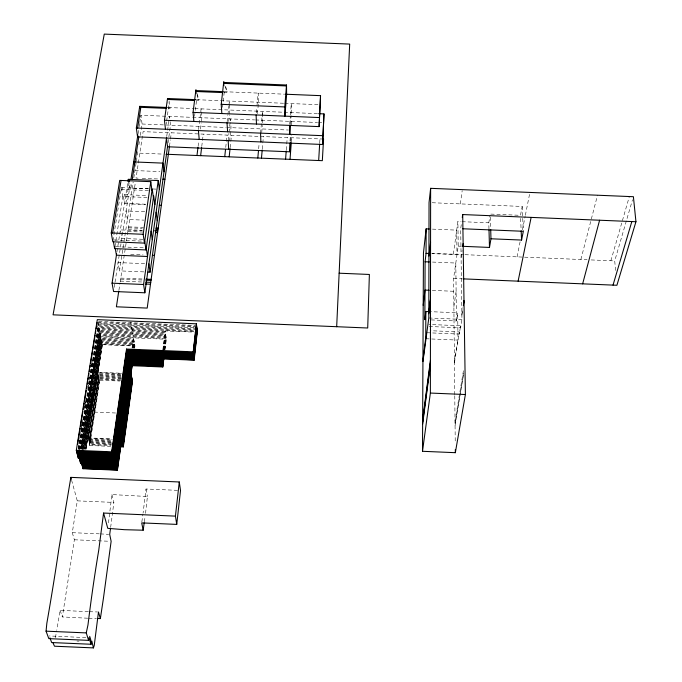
<?xml version="1.0" encoding="UTF-8"?>
<svg xmlns="http://www.w3.org/2000/svg" width="682" height="682" viewBox="0 0 682 682"><rect width="100%" height="100%" fill="white"/><g stroke="black" fill="none" stroke-linecap="round" stroke-linejoin="round"><path stroke-width="0.51" stroke-dasharray="3.41 2.56" d="M319.713 143.032L319.952 138.915M290.711 141.498L291.171 135.309M291.333 141.865L291.632 137.747M286.295 149.904L287.241 137.568M289.705 124.363L290.336 116.042M290.413 115.011L291.282 103.57L291.223 114.636M290.515 123.971L291.137 115.676M289.995 141.063L290.379 135.897M291.231 124.525L291.47 121.422L291.495 124.329M262.289 148.923L263.388 136.588M258.657 148.77L259.117 143.629M260.558 133.135L262.536 111.379L262.459 124.38M261.718 132.64L262.365 125.411M257.446 113.655L258.512 102.232L258.171 93.102L256.901 106.631M256.313 112.88L256.799 107.679M229.578 141.046L231.01 127.662L230.712 122.803M230.166 147.593L230.712 142.461M230.814 141.438L231.471 135.275M225.742 147.414L227.08 135.096M228.709 121.43L229.382 115.215M229.493 114.184L229.578 104.039M228.146 140.594L228.922 133.374M229.033 132.334L230.473 118.924L230.652 121.831M227.132 121.788L227.814 115.565M227.924 114.525L228.828 106.23M228.939 105.19L229.391 101.038L229.51 103.042M145.539 513.341L147.423 496.522L111.933 494.561L108.199 525.251M177.508 490.332L146.016 489.003L143.109 512.907M222.537 107.313L224.284 91.712M201.753 146.425L203.236 134.115M198.556 129.546L201.113 108.864L201.863 117.747L201.352 121.873M198.112 146.28L198.743 141.148M200.465 129.094L201.224 122.905M111.933 494.561L113.877 502.421L110.663 527.28M163.944 349.747L165.777 335.322L99.947 332.56L81.499 448.909M164.183 349.499L165.888 336.115L100.109 333.353L81.687 449.651M164.43 349.252L165.99 336.899L100.271 334.146L82.036 449.344M164.541 350.037L166.101 337.692L100.433 334.93L82.386 449.037M164.78 349.789L166.212 338.477L100.595 335.723L82.573 449.77M165.018 349.508L166.314 339.235L165.163 330.915L194.174 332.134M194.541 116.29L196.51 100.731M162.853 349.934L165.163 330.915M163.1 349.695L165.334 332.151L99.299 329.38L80.254 449.08M163.339 349.448L165.445 332.944L99.461 330.182L80.604 448.773M163.586 349.201L165.555 333.737L99.623 330.975L80.791 449.515M163.697 349.994L165.666 334.53L99.785 331.767L81.149 449.216M168.053 142.777L170.491 125.181L169.954 120.313M169.486 146.229L170.347 139.981M170.483 139L171.335 132.802M166.758 136.144L169.52 116.417L169.844 119.341M144.354 521.781L145.095 516.504M453.359 254.207L457.903 221.522L460.989 221.65M460.35 203.901L462.191 190.653M132.027 348.127L133.493 337.854M132.317 347.905L133.629 338.664L100.919 337.292L83.272 449.165M132.598 347.658L133.766 339.448L101.081 338.076L83.622 448.858M132.879 347.411L133.902 340.233L101.234 338.86L83.801 449.591M133.016 348.195L134.03 341.017L101.396 339.645L84.15 449.285M133.297 347.939L134.166 341.793L101.558 340.429L84.491 448.969M133.578 347.692L134.303 342.569L101.72 341.205L84.679 449.702M133.851 347.445L134.431 343.353L101.874 341.98L85.02 449.395M133.987 348.221L134.567 344.129L102.036 342.756L85.361 449.088M134.269 347.973L134.704 344.904L102.198 343.532L85.582 449.54M134.542 347.718L134.831 345.672L102.351 344.308L85.932 449.208M134.61 348.093L134.9 346.047L130.782 322.109M166.203 124.056L166.493 121.993M166.638 120.961L168.531 107.526L167.977 102.513M141.847 521.892L142.973 513.904M454.766 394.708L453.598 278.469L458.21 246.134L457.903 221.522M461.271 224.651L460.691 228.683L461.944 319.372L460.623 327.803L428.825 326.473M87.697 618.216L62.369 616.946L74.355 539.777L72.292 532.676L77.288 500.861L71.627 480.298M453.88 306.61L456.113 291.385L431.203 290.344M461.092 257.455L462.115 250.482M431.177 319.909L456.446 320.966L457.682 312.808L431.143 311.7M143.774 271.888L119.512 270.873L122.905 248.836M123.058 247.788L133.178 182M133.817 177.84L134.456 173.68M134.618 172.64L135.411 167.457M135.573 166.425L136.212 162.282M136.366 161.25L137.167 156.076M137.321 155.044L137.96 150.91M138.915 144.703L139.392 141.6M140.347 135.394L142.095 124.013L140.918 115.241L191.591 117.321M118.915 290.268L120.015 283.039M120.168 281.998L135.403 182.222M125.863 203.406L129.111 182.52M110.706 446.378L89.7 445.482L99.819 380.206L98.114 372.27L102.428 344.683L97.952 322.791M114.226 287.327L114.874 283.166M115.036 282.126L120.356 247.788M120.467 247.089L130.441 182.793M138.045 133.783L139 127.602M139.145 126.656L139.64 123.485M139.793 122.504L140.441 118.336M140.594 117.321L140.918 115.241M130.918 188.079L131.728 182.853M454.434 361.801L457.989 338.963M461.867 314.001L462.848 307.727M454.442 362.926L459.276 331.921L430.947 330.736M461.885 315.152L462.865 308.886M124.184 196.552L124.474 194.66M86.094 449.08L87.85 437.861L112.215 438.893M116.954 251.828L127.815 182.426M426.744 332.714L459.301 334.078L460.597 325.774L428.825 324.444M79.538 449.685L98.975 327.786L194.089 331.776M112.965 240.755L121.43 187.618L147.985 188.718M79.896 449.378L99.137 328.579L165.223 331.358M122.487 189.451L122.769 187.669M82.923 449.472L100.757 336.507L166.314 339.235M114.934 246.62L123.152 194.6L147.372 195.606M80.919 429.472L81.252 427.375M81.422 426.327L81.925 423.181M84.449 407.452L84.781 405.355M84.952 404.307L85.455 401.161M91.149 365.637L91.482 363.557M78.251 448.048L78.754 444.903M78.924 443.854L79.598 439.66M79.768 438.611L80.433 434.417M80.604 433.368L82.113 423.94M82.283 422.891L82.948 418.697M84.466 409.268L85.634 401.928M85.804 400.88L86.307 397.742M87.816 388.305L88.319 385.16M88.49 384.111L88.992 380.991M89.154 379.951L89.657 376.831M90.322 372.67L91.652 364.341M91.823 363.301L92.317 360.181M97.151 330.011L97.483 327.931M97.645 326.891L98.148 323.771L194.702 327.812M78.447 448.79L98.31 324.572L194.796 328.613M78.635 449.54L98.481 325.374L194.882 329.423M78.993 449.242L98.643 326.184L193.918 330.173M79.351 448.935L98.805 326.985L194.003 330.975M88.379 611.686L60.118 610.322L56.862 629.614M455.03 421.195L463.683 369.15M455.047 423.437L463.717 371.451M488.968 228.964L488.798 222.809L490.094 215.043M455.073 425.534L463.751 373.617M55.413 637.679L56.683 630.62M432.175 202.733L522.199 206.458L520.477 215.324L490.256 214.071M517.101 256.858L520.196 241.266M522.463 229.834L525.149 216.33M525.362 215.29L529.905 192.426M580.868 259.51L597.509 195.222M610.884 260.754L629.333 196.535M615.573 270.447L614.721 260.916L632.504 199.758M85.847 637.61L49.24 635.948M89.393 611.711L97.466 611.95M88.754 618.25L96.145 618.463M77.288 500.861L113.877 502.421M72.292 532.676L99.257 533.836M74.355 539.777L110.117 541.303M223.884 91.695L284.599 94.184M223.781 92.633L226.901 92.761L227.106 90.885L225.12 85.25M196.638 99.7L283.942 103.272M284.744 103.306L318.315 104.678M196.28 100.621L198.343 100.706L198.573 98.839L196.834 92.684M168.301 107.517L193.944 108.566M194.762 108.6L317.633 113.638M192.639 117.364L254.659 119.913M255.477 119.947L317.531 122.496M318.579 122.538L321.733 122.666M142.095 124.013L225.699 127.449M226.765 127.491L288.367 130.023M323.575 139.06L143.118 131.643L136.033 178.07L138.096 178.155M139.836 153.16L162.896 154.106M134.934 170.56L159.878 171.591M142.223 178.326L158.744 179.008M148.727 188.812L129.631 188.019L128.6 181.259M152.973 188.991L156.152 189.119M121.149 189.4L148.795 190.542M147.09 197.499L122.854 196.493L121.43 187.618M145.436 204.216L124.542 203.347L123.152 194.6M132.069 204.029L145.667 204.591M462.021 221.693L488.798 222.809M144.72 211.744L126.068 210.968L127.415 219.451L143.876 220.133M432.456 229.126L456.701 230.132L456.991 254.65L432.235 253.627M128.591 226.833L143.408 227.447M128.438 227.822L142.206 228.393M128.156 229.689L141.933 230.26M142.623 230.823L120.39 229.902L120.705 231.795M127.892 231.437L142.734 232.059M458.21 246.134L461.339 246.262M142.828 239.297L121.814 238.419L120.859 232.741M114.15 239.97L142.615 241.147M431.706 253.303L463.982 254.65M465.047 254.693L523.478 257.123M524.535 257.165L587.083 259.765M591.217 259.936L614.721 260.916M115.983 246.671L144.192 247.839M432.499 262.067L455.798 263.039L456.446 320.966M130.646 254.369L143.067 254.88M144.652 263.678L118.063 262.57L119.512 270.873M453.598 278.469L462.064 278.827M120.765 278.094L142.777 279.006M120.612 279.134L143.672 280.097M120.313 281.095L142.35 282.016M428.808 317.983L461.944 319.372M98.694 321.384L195.504 325.442M97.816 322.151L195.589 326.252M97.986 322.961L194.617 327.01M425.747 338.741L457.997 340.096L457.682 312.808M102.428 344.683L134.9 346.047M98.114 372.27L121.456 373.25M121.532 373.642L98.199 372.662L87.944 438.236L112.291 439.276M120.612 374.358L98.361 373.421L88.114 438.969L111.396 439.958M120.765 375.117L98.523 374.179L88.293 439.694L111.55 440.683M120.91 375.876L98.685 374.938L88.472 440.427L111.712 441.407M121.055 376.635L98.847 375.697L88.643 441.152L111.865 442.141M121.2 377.385L99.009 376.447L88.822 441.876L112.019 442.857M121.345 378.143L99.171 377.206L89.001 442.601L112.18 443.581M121.481 378.894L99.333 377.956L89.171 443.326L111.285 444.263M120.578 379.601L99.495 378.715L89.351 444.042L111.439 444.979M120.723 380.351L99.657 379.465L89.521 444.766L110.544 445.661M99.819 380.206L119.81 381.05M115.556 412.994L94.875 412.124L88.762 385.296M76.964 641.063L79.044 641.157M100.297 533.895L108.66 534.347M168.403 108.464L170.048 108.66L169.017 100.561M225.017 86.188L227.004 91.823M60.118 610.322L62.369 616.946M197.004 94.645L198.462 99.768M87.85 437.861L89.7 445.482M146.016 489.003L147.423 496.522M522.199 206.458L523.324 231.283M520.613 218.411L521.116 229.749M490.349 217.157L490.673 228.487M460.597 325.774L460.623 327.803M459.276 331.921L459.301 334.078M454.775 395.773L455.235 442.243"/><path stroke-width="1.02" d="M635.948 221.727L462.703 214.557L465.388 394.528L455.346 452.686L422.499 451.296L430.368 393.054L430.632 188.326L633.399 196.706L635.948 221.727L616.903 285.272L463.121 278.87M429.293 228.999L426.131 228.862L426.045 253.363L425.091 261.76L424.86 319.645L425.841 311.478L429.021 311.606M425.747 338.741L425.841 311.478M422.499 451.296L423.454 252.962L426.131 228.862M195.845 99.666L167.533 98.506L164.439 120.262L319.099 126.613L320.54 95.651L285.656 94.227M320.54 95.651L319.099 126.613M167.243 107.475L139.725 106.349L136.332 128.028L137.559 136.869L322.586 144.482L323.984 113.903L318.69 113.681M323.984 113.903L322.586 144.482M336.678 326.712L349.687 44.091L104.269 34.1L53.06 314.828L367.709 328.008L369.38 274.462L339.142 273.201M323.575 139.06L322.33 160.679L166.041 154.234M318.673 160.526L319.653 144.055M166.493 138.062L167.499 146.766L289.944 151.805L290.634 142.521M290.029 159.349L291.257 142.888M285.588 159.162L286.218 150.935M290.438 125.002L289.731 134.328L289.628 125.403M286.508 85.003L286.636 94.261L284.914 116.145L284.769 106.938L286.508 85.003L223.687 82.437L223.892 85.531M49.931 637.832L51.67 642.555L91.021 644.26L88.967 637.661L88.583 640.355L48.814 638.633L46.052 631.165L46.853 623.195A1127.167 238.427 -72.1 0 0 58.925 548.456L70.86 477.366L179.281 481.978L180.525 490.477L176.74 524.39L141.703 522.889L143.177 530.212L124.388 529.684L107.782 528.345L103.57 513.052L175.427 516.121L176.74 524.39M261.47 158.173L262.203 149.946M257.813 158.019L258.469 150.824M179.281 481.978L175.427 516.121M229.186 156.834L230.056 148.625M224.745 156.655L225.52 149.469M430.632 188.326L429.046 202.605L428.808 317.983L422.934 361.605M129.546 365.586L162.802 366.984L161.608 358.792L194.157 360.164L193.211 351.835L196.382 323.814L97.313 319.662L76.299 450.325L78.328 458.168L113.391 459.651L113.715 457.349L115.394 465.047L80.681 463.572L79.189 457.793M221.838 113.562L221.215 104.337L223.798 81.49M196.476 324.675L193.304 352.696L126.707 349.892L111.848 452.626L76.503 451.126M196.561 325.485L193.398 353.489L126.852 350.693L112.01 453.377L76.699 451.876M196.646 326.294L193.492 354.282L126.997 351.486L112.172 454.127L76.896 452.626M196.731 327.096L193.577 355.075L127.142 352.287L112.342 454.868L77.092 453.377L77.398 451.467M196.817 327.906L193.671 355.868L127.287 353.08L112.504 455.619L77.279 454.118M196.902 328.707L193.756 356.66L127.423 353.873L112.666 456.36L77.475 454.868M196.996 329.508L193.85 357.453L127.568 354.666L112.828 457.102L77.671 455.61M197.081 330.31L193.935 358.238L127.713 355.45L112.99 457.844L77.859 456.352L78.166 454.451M197.166 331.111L194.029 359.022L127.858 356.243L113.152 458.585L78.055 457.093M194.157 360.164L197.251 331.904M423.207 305.331L424.98 290.089L429.131 290.259M428.935 256.125L430.564 242.153M200.636 155.667L201.625 147.457M196.979 155.513L197.993 147.303M422.934 360.48L425.747 337.607M428.816 312.62L430.487 299.014M428.816 313.771L430.487 300.174M162.896 357.982L162.239 363.139L128.847 361.733L114.61 461.433L79.751 459.949L80.007 458.321M163.007 358.766L162.359 363.915L128.992 362.509L114.772 462.166L79.939 460.682L80.195 459.054M163.254 358.519L162.469 364.691L129.128 363.284L114.926 462.89L80.126 461.416M163.492 358.263L162.58 365.467L129.273 364.06L115.088 463.624L80.314 462.149M163.74 358.016L162.7 366.243L129.41 364.836L115.241 464.348L80.502 462.873L80.757 461.245M162.802 366.984L163.842 358.766M193.884 121.473L193.049 112.377L195.956 89.615M162.043 357.948L161.779 360.011L128.284 358.604L113.971 458.492M162.163 358.732L161.898 360.795L128.421 359.388L114.124 459.233M162.41 358.485L162.009 361.579L128.566 360.173L114.286 459.966L79.368 458.483M162.648 358.238L162.128 362.355L128.71 360.948L114.448 460.7L79.564 459.216M422.652 419.831L430.41 360.411M422.644 422.064L430.402 362.73M422.635 424.161L430.402 364.904M103.57 513.052L98.754 550.161A1108.335 425.994 82.3 0 0 87.969 624.968L86.256 632.905L88.583 640.355M110.527 528.294L109.708 534.407L111.132 541.355L103.425 598.319L100.365 618.583L97.202 618.489M148.003 272.067L150.108 272.152L167.619 145.88M169.503 146.127L147.201 308.085L116.392 306.798L118.762 291.24M122.274 441.859L131.49 376.319M122.419 442.584L131.626 377.078M122.564 443.309L131.762 377.828M131.899 378.587L122.717 444.033L120.612 443.939M132.035 379.337L122.862 444.749L120.757 444.664M132.172 380.087L123.007 445.474L119.853 445.337M132.308 380.837L123.161 446.19L120.006 446.062M120.151 446.778L123.306 446.915L132.436 381.588L126.554 349.039L193.211 351.835M116.631 253.917L112.053 283.166L113.579 291.487L144.857 292.791L166.613 137.176M143.177 530.212L144.209 522.83M115.744 462.609L115.394 465.047L129.836 363.532M113.434 241.854L114.619 248.615L145.999 249.927L153.689 195.862L154.848 204.609M115.906 463.359L129.981 364.333M116.068 464.084L130.117 365.109M116.221 464.809L130.407 364.853M130.543 365.62L116.383 465.533L81.823 464.067M130.825 365.364L116.537 466.249L82.011 464.783L82.207 463.496M131.115 365.109L116.69 466.974L82.19 465.508M131.396 364.853L116.852 467.69L82.377 466.224L82.582 464.936M131.532 365.62L117.006 468.415L82.565 466.948L82.761 465.661M131.814 365.364L117.159 469.131L82.744 467.664M132.095 365.109L117.313 469.847L82.931 468.381M81.559 463.035L83.016 468.73L117.389 470.188L121.746 439.302L123.306 446.915M131.004 373.651L132.155 365.475M144.857 292.791L143.578 284.479L158.233 180.568L128.301 179.332L127.977 181.421M121.822 439.677L131.072 374.043M121.976 440.402L131.217 374.802M122.121 441.135L131.353 375.56M151.984 190.679L150.782 181.668L119.708 180.389L111.251 232.971L112.803 241.803L144.456 243.116L152.239 188.888L153.416 197.763M113.809 457.758L128.139 357.82L161.668 359.226M462.277 217.584L462.703 214.557M113.391 459.651L111.669 451.825L126.554 349.039M144.456 243.116L143.16 234.293L150.782 181.668M462.694 246.492L463.138 243.5M129.282 181.472L129.606 179.383M137.594 128.08L140.833 107.33L166.28 108.37M130.927 179.673L137.858 134.951M132.206 179.724L138.821 136.92M463.496 303.55L463.982 300.412M463.351 305.749L463.999 301.572M83.016 468.73L83.221 467.443M78.328 458.168L78.575 456.625M114.619 248.615L114.951 246.534M77.654 443.991L80.186 428.236M80.519 426.139L82.88 411.434M83.221 409.336L83.562 407.239M83.895 405.134L84.236 403.036M84.568 400.939L86.256 390.436M86.597 388.331L86.929 386.234M87.27 384.137L87.603 382.031M87.944 379.942L88.276 377.854M88.609 375.773L88.95 373.685M89.282 371.605L89.615 369.516M89.956 367.436L90.288 365.347M90.621 363.267L92.462 351.801M92.795 349.713L95.139 335.126M95.48 333.038L95.812 330.949M96.145 328.869L96.486 326.78M96.818 324.7L97.151 322.612M112.632 233.031L121.055 180.44M462.379 246.304L489.488 247.43L490.972 238.785L490.708 229.519M490.972 238.785L521.568 240.055L523.324 231.283L462.814 228.768M518.107 281.163L531.133 217.388M582.641 283.848L599.597 220.226M613.024 285.11L631.83 221.556M52.804 642.453L54.492 646.212L93.425 647.9L94.244 645.453L98.472 611.976L100.365 618.583M168.795 98.558L167.405 99.444L194.217 100.535M86.256 632.905L46.052 631.165M223.585 83.374L286.431 85.949M223.304 91.669L195.836 90.553L196.101 93.596M195.717 91.49L222.741 92.59M221.215 104.337L284.769 106.938M193.049 112.377L319.219 117.551M136.332 128.028L322.722 135.684M162.87 179.178L164.933 179.264M159.273 205.154L161.361 205.239M156.101 227.976L158.215 228.061M155.965 228.964L158.088 229.05M154.644 230.789L157.823 230.917M155.462 232.588L157.585 232.673M111.251 232.971L143.16 234.293M426.045 253.363L429.14 253.491M425.091 261.76L429.328 261.939M152.393 255.273L154.464 255.358M145.914 279.143L151.157 279.356M145.769 280.183L151.012 280.396M145.496 282.152L150.739 282.365M145.24 283.993L150.492 284.215M112.053 283.166L143.578 284.479M194.114 359.815L127.994 357.027L113.314 459.327L78.242 457.835M430.368 393.054L465.388 394.528M76.299 450.325L111.669 451.825M84.474 457.972L89.768 458.193M100.365 458.645L105.659 458.867M83.733 463.428L93.161 463.828M99.453 464.092L109.938 464.544M89.692 636.332L90.715 639.648L91.021 644.26L91.814 641.054L93.425 647.9M70.86 477.366L71.371 479.318M82.445 464.416L82.965 466.428M112.368 447.034L117.389 470.188M112.556 445.73L117.568 468.901M121.839 381.588L127.977 413.522M115.267 248.529L116.434 255.187L147.525 256.483L146.28 247.924M128.301 179.332L128.6 181.259M144.729 241.24L145.999 249.927M148.906 263.857L150.108 272.152M133.953 163.842L133.681 161.924L162.989 163.126L164.03 171.762M151.097 231.172L152.282 239.689M139.725 106.349L139.989 108.319M156.127 212.213L157.244 220.687M158.233 180.568L159.332 189.246M164.439 120.262L165.47 129.222M196.382 323.814L197.286 332.262M198.428 130.577L199.204 139.401M227.021 122.828L227.592 131.779M228.146 140.594L228.7 149.281M521.159 230.78L521.568 240.055M256.117 114.968L256.475 124.039M260.558 133.135L260.882 141.941M489.003 229.987L489.488 247.43M289.841 143.135L289.944 151.805M455.312 449.557L455.346 452.686"/></g></svg>
